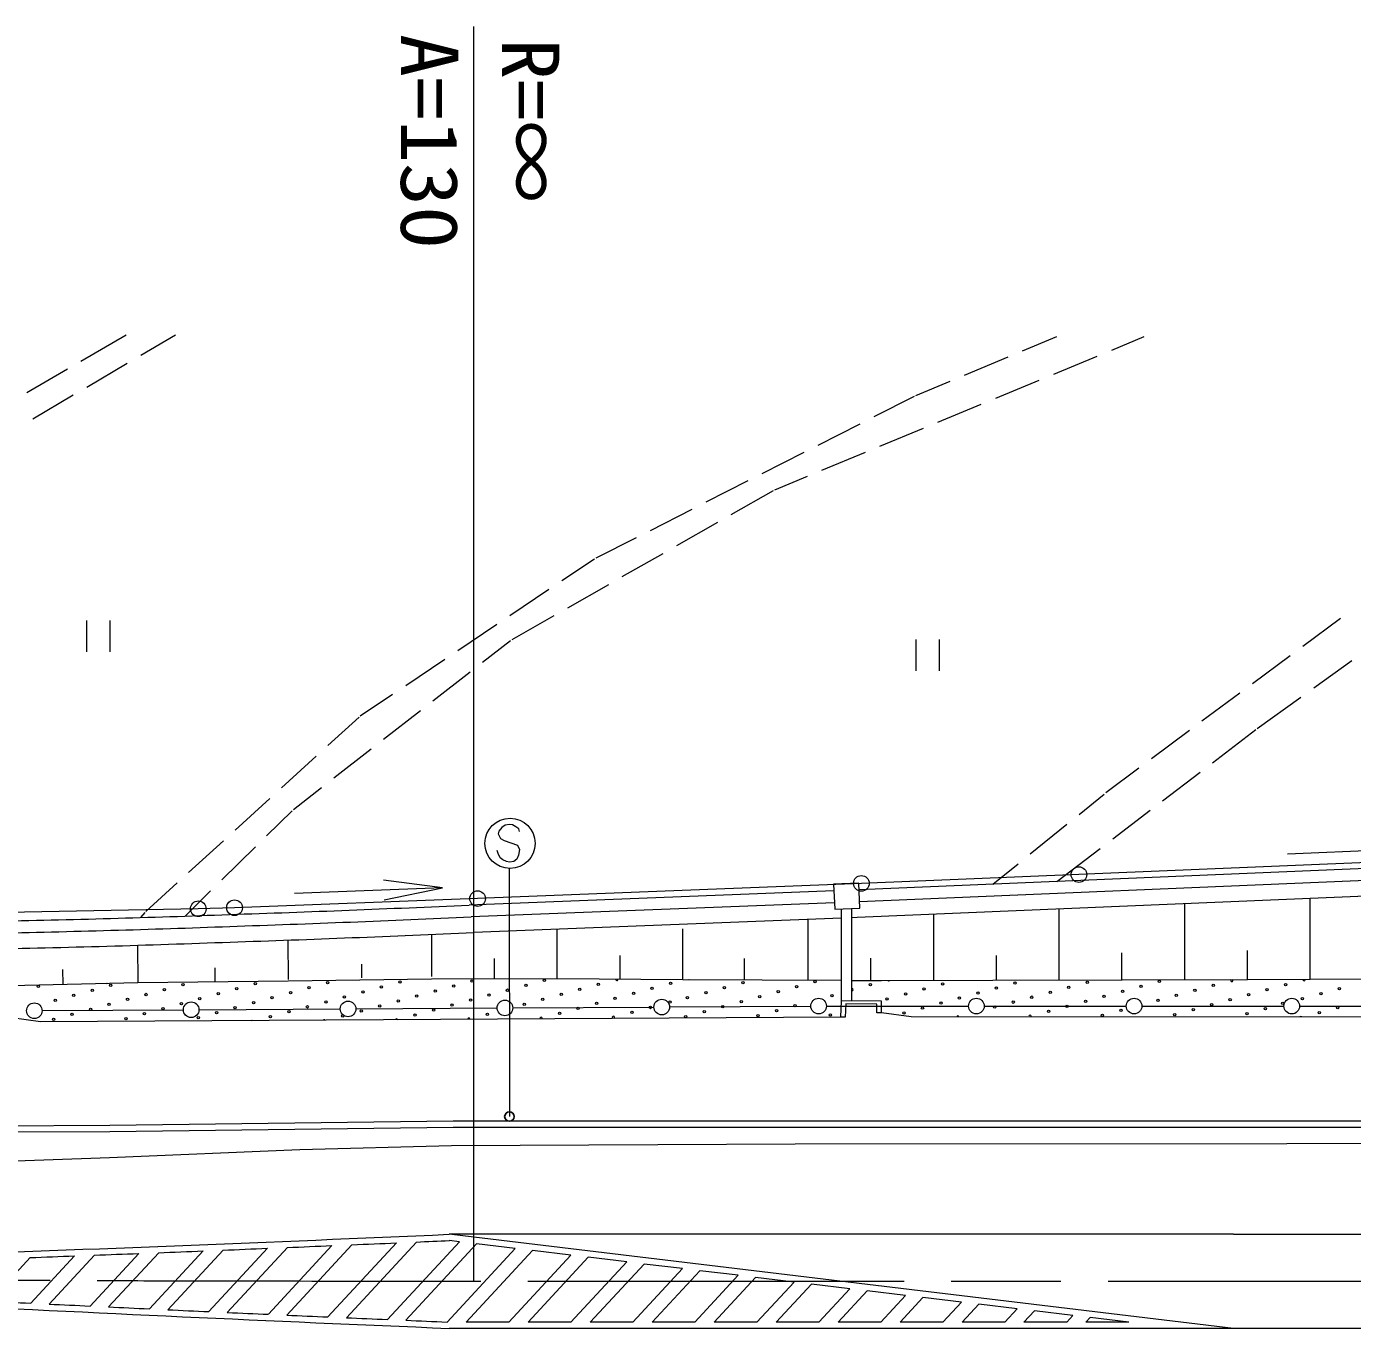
# Model space of a CAD drawing. Units: millimetres, scale not verified. Extents: x 40000 to 680000, y 20000 to 380000.
# Drawn here: x 102320 to 144590, y 288616 to 330118 of the extents above; entities that cross this region are included whole.
import ezdxf
from ezdxf.enums import TextEntityAlignment as Align

# ---------------------------------------------------------------- set-up
doc = ezdxf.new("R2010")
doc.units = ezdxf.units.MM
doc.header["$LTSCALE"] = 1000
doc.linetypes.add('CHAIN', pattern=[18.5, 12, -1.5, 3.5, -1.5])
for name, color, linetype, lineweight in [('M-BGD', 7, 'Continuous', 13), ('M-BMK', 2, 'CHAIN', 13), ('M-BMK-ROW', 30, 'Continuous', 13), ('M-STR-HTXT', 7, 'Continuous', 13), ('M-STR-STRC', 7, 'Continuous', 13)]:
    doc.layers.add(name, color=color, linetype=linetype, lineweight=lineweight)
doc.styles.add('ＭＳ ゴシック', font='')
doc.styles.get('ＭＳ ゴシック').set_extended_font_data('MS Gothic')

msp = doc.modelspace()

# ---------------------------------------------------------------- linework, layer by layer
at = {"layer": 'M-BGD'}
for p, q in [((104054, 319454), (105493, 320292)), ((105964, 319640), (107067, 320288)), ((135155, 320230), (134060, 319770)), ((137941, 320224), (136903, 319794)), ((133599, 319577), (132216, 318996)), ((136442, 319602), (135056, 319027)), ((102325, 318447), (103622, 319202)), ((104240, 318626), (105533, 319387)), ((131755, 318802), (130661, 318343)), ((134594, 318836), (133209, 318261)), ((102516, 317612), (103809, 318373)), ((130614, 318325), (129328, 317671)), ((132747, 318070), (131361, 317495)), ((128882, 317445), (127545, 316765)), ((130899, 317303), (129514, 316729)), ((127099, 316539), (125762, 315859)), ((129052, 316537), (127666, 315962)), ((127205, 315771), (126167, 315341)), ((125316, 315632), (123979, 314953)), ((126123, 315318), (124778, 314552)), ((123533, 314726), (122196, 314046)), ((124344, 314304), (123041, 313561)), ((121750, 313820), (120464, 313166)), ((122606, 313314), (121303, 312571)), ((120422, 313139), (119390, 312447)), ((118975, 312169), (117729, 311333)), ((120869, 312323), (119566, 311580)), ((104231, 311181), (104231, 310181)), ((104981, 310181), (104981, 311181)), ((119131, 311332), (117787, 310566)), ((143005, 310364), (144209, 311257)), ((117314, 311055), (116068, 310219)), ((117749, 310541), (116854, 309844)), ((130674, 310581), (130674, 309581)), ((131424, 309581), (131424, 310581)), ((115653, 309941), (114407, 309105)), ((141398, 309172), (142603, 310066)), ((143354, 309035), (144570, 309912)), ((116459, 309537), (115276, 308615)), ((113992, 308827), (112960, 308135)), ((139792, 307981), (140997, 308874)), ((141554, 307736), (142948, 308742)), ((114881, 308308), (113698, 307386)), ((112920, 308103), (111923, 307196)), ((138185, 306789), (139390, 307683)), ((140128, 306652), (141512, 307709)), ((113303, 307079), (112120, 306157)), ((111554, 306859), (110445, 305849)), ((136723, 305705), (137784, 306492)), ((138538, 305438), (139730, 306349)), ((111725, 305850), (110830, 305153)), ((135874, 305002), (136677, 305652)), ((110075, 305512), (108967, 304502)), ((110792, 305117), (109974, 304315)), ((136948, 304225), (138141, 305135)), ((134320, 303743), (135486, 304687)), ((108597, 304165), (107488, 303155)), ((109617, 303965), (108547, 302914)), ((147233, 303933), (142516, 303735)), ((135167, 302864), (136551, 303921)), ((148800, 303437), (128859, 302600)), ((133128, 302779), (133931, 303429)), ((107119, 302818), (106122, 301910)), ((115585, 302662), (110867, 302477)), ((115585, 302664), (113699, 302903)), ((113724, 302278), (115585, 302664)), ((128851, 302809), (128051, 302778)), ((128051, 302778), (128083, 301979)), ((128882, 302010), (128851, 302809)), ((148799, 303057), (128874, 302220)), ((108190, 302564), (107372, 301761)), ((128059, 302569), (116428, 302112)), ((148799, 302557), (128799, 301717)), ((143241, 299749), (143241, 302323)), ((106089, 301877), (105949, 301715)), ((128073, 302189), (116493, 301735)), ((128083, 301979), (128882, 302010)), ((128302, 301698), (128302, 301987)), ((128632, 301711), (128632, 302000)), ((131241, 299709), (131241, 301820)), ((135241, 299722), (135241, 301988)), ((139241, 299735), (139241, 302155)), ((128302, 301698), (116577, 301238)), ((127241, 299719), (127241, 301656)), ((128302, 299064), (128302, 301698)), ((128798, 301718), (128632, 301711)), ((128632, 299061), (128632, 301711)), ((110646, 300996), (110663, 299742)), ((115240, 299839), (115240, 301179)), ((119240, 299756), (119240, 301342)), ((123240, 299737), (123240, 301351)), ((105858, 300832), (105871, 299640)), ((137241, 299729), (137241, 300585)), ((141241, 299742), (141241, 300668)), ((112995, 300228), (113001, 299792)), ((117240, 299765), (117240, 300405)), ((121240, 299746), (121240, 300502)), ((125207, 299728), (125207, 300409)), ((129241, 299702), (129241, 300419)), ((133241, 299716), (133241, 300502)), ((103468, 300058), (103473, 299589)), ((108322, 300114), (108327, 299692)), ((117821, 298835), (122321, 298862)), ((122821, 298864), (127322, 298891)), ((127822, 298892), (132350, 298892)), ((128288, 299064), (128272, 298540)), ((129577, 299054), (128288, 299064)), ((128435, 298963), (128422, 298535)), ((129427, 298955), (128435, 298963)), ((129426, 298674), (129427, 298955)), ((129576, 298674), (129577, 299054)), ((132850, 298892), (137378, 298892)), ((137878, 298892), (142406, 298891)), ((142906, 298891), (147434, 298891)), ((102767, 298388), (101847, 298515)), ((128272, 298540), (102767, 298388)), ((102819, 298747), (107319, 298773)), ((107819, 298776), (112320, 298803)), ((112820, 298806), (117321, 298832)), ((128422, 298535), (128272, 298540)), ((129576, 298674), (129426, 298674)), ((130521, 298552), (129576, 298674)), ((158263, 298536), (130521, 298552)), ((94027, 295051), (104974, 295094)), ((104974, 295094), (115920, 295234)), ((115920, 295234), (126858, 295238)), ((126858, 295238), (173955, 295224)), ((94026, 294851), (104976, 294894)), ((104976, 294894), (115921, 295034)), ((115921, 295034), (126858, 295038)), ((126858, 295038), (173955, 295024))]:
    msp.add_line(p, q, dxfattribs=at)
for points in [[(100970, 299560), (101816, 299554), (105867, 299640), (110663, 299696), (115234, 299761), (119241, 299768), (123242, 299737), (128302, 299714)], [(128632, 299711), (129579, 299704), (133122, 299715), (137244, 299729), (141249, 299742), (147240, 299767), (153244, 299767), (158306, 299714)]]:
    msp.add_lwpolyline(points, dxfattribs=at)
for centre, radius in [((116526, 299691), 37.5), ((118831, 299718), 37.5), ((127460, 299670), 37.5), ((138438, 299682), 37.5), ((102698, 299525), 37.5), ((104413, 299394), 37.5), ((105003, 299553), 37.5), ((106129, 299262), 37.5), ((106718, 299421), 37.5), ((107307, 299580), 37.5), ((108433, 299290), 37.5), ((109023, 299449), 37.5), ((109612, 299608), 37.5), ((110738, 299318), 37.5), ((111327, 299477), 37.5), ((111917, 299636), 37.5), ((113043, 299345), 37.5), ((113632, 299504), 37.5), ((114221, 299663), 37.5), ((115348, 299373), 37.5), ((115937, 299532), 37.5), ((117063, 299242), 37.5), ((117652, 299400), 37.5), ((118242, 299559), 37.5), ((119368, 299269), 37.5), ((119957, 299428), 37.5), ((120546, 299587), 37.5), ((121672, 299297), 37.5), ((122262, 299456), 37.5), ((122851, 299615), 37.5), ((123977, 299324), 37.5), ((124566, 299483), 37.5), ((125156, 299642), 37.5), ((126282, 299352), 37.5), ((126871, 299511), 37.5), ((129220, 299571), 37.5), ((130346, 299281), 37.5), ((130935, 299440), 37.5), ((131524, 299599), 37.5), ((132650, 299309), 37.5), ((133240, 299468), 37.5), ((133829, 299626), 37.5), ((134955, 299336), 37.5), ((135544, 299495), 37.5), ((136134, 299654), 37.5), ((137260, 299364), 37.5), ((137849, 299523), 37.5), ((139565, 299391), 37.5), ((140154, 299550), 37.5), ((141280, 299260), 37.5), ((141869, 299419), 37.5), ((142459, 299578), 37.5), ((143585, 299288), 37.5), ((144174, 299447), 37.5), ((102569, 298745), 249), ((103235, 299076), 37.5), ((103824, 299235), 37.5), ((104950, 298945), 37.5), ((105539, 299104), 37.5), ((107255, 298972), 37.5), ((107569, 298775), 249), ((107844, 299131), 37.5), ((108970, 298841), 37.5), ((109560, 299000), 37.5), ((110149, 299159), 37.5), ((111275, 298869), 37.5), ((111864, 299027), 37.5), ((112570, 298804), 249), ((112454, 299186), 37.5), ((113580, 298896), 37.5), ((114169, 299055), 37.5), ((114758, 299214), 37.5), ((115884, 298924), 37.5), ((116474, 299083), 37.5), ((117571, 298834), 249), ((118189, 298951), 37.5), ((118778, 299110), 37.5), ((119905, 298820), 37.5), ((120494, 298979), 37.5), ((121083, 299138), 37.5), ((122209, 298848), 37.5), ((122571, 298863), 249), ((122836, 299021), 37.5), ((123388, 299165), 37.5), ((124514, 298875), 37.5), ((125103, 299034), 37.5), ((125693, 299193), 37.5), ((126819, 298903), 37.5), ((127572, 298893), 249), ((127997, 299221), 37.5), ((129756, 299122), 37.5), ((130883, 298832), 37.5), ((131472, 298991), 37.5), ((132061, 299150), 37.5), ((132600, 298892), 249), ((133187, 298859), 37.5), ((133777, 299018), 37.5), ((134366, 299177), 37.5), ((135492, 298887), 37.5), ((136081, 299046), 37.5), ((136671, 299205), 37.5), ((137628, 298892), 249), ((138386, 299074), 37.5), ((138975, 299233), 37.5), ((140101, 298942), 37.5), ((140691, 299101), 37.5), ((142369, 298981), 37.5), ((142656, 298891), 249), ((142995, 299129), 37.5), ((144122, 298839), 37.5), ((103182, 298468), 37.5), ((103772, 298627), 37.5), ((104361, 298786), 37.5), ((105487, 298495), 37.5), ((106076, 298654), 37.5), ((106666, 298813), 37.5), ((107792, 298523), 37.5), ((108381, 298682), 37.5), ((110096, 298551), 37.5), ((110686, 298710), 37.5), ((112401, 298578), 37.5), ((112990, 298737), 37.5), ((114706, 298606), 37.5), ((115295, 298765), 37.5), ((117011, 298633), 37.5), ((119315, 298661), 37.5), ((121620, 298689), 37.5), ((123336, 298557), 37.5), ((123925, 298716), 37.5), ((125640, 298585), 37.5), ((126230, 298744), 37.5), ((127945, 298613), 37.5), ((130293, 298673), 37.5), ((134903, 298728), 37.5), ((136618, 298597), 37.5), ((137207, 298756), 37.5), ((138923, 298624), 37.5), ((139512, 298783), 37.5), ((141228, 298652), 37.5), ((141817, 298811), 37.5), ((143532, 298680), 37.5)]:
    msp.add_circle(centre, radius, dxfattribs=at)
for centre, radius, start, end in [((87618, 938809), 637348, 271.90322, 272.59082), ((93595, 703991), 402465, 271.08478, 272.1631), ((93595, 703991), 402845, 271.08467, 272.16298), ((87618, 938809), 637728, 271.9033, 272.59509), ((87618, 938809), 638228, 271.9034, 272.60063), ((93595, 703991), 403345, 271.0448, 272.16282), ((121136, 299746), 37.5, 178.1626, 1.3098), ((123440, 299774), 37.5, 262.3142, 277.1582), ((129809, 299730), 37.5, 223.7784, 316.5985), ((140743, 299709), 37.5, 124.4229, 55.9539), ((143048, 299737), 37.5, 163.1654, 17.2114), ((104882, 299653), 37.5, 247.3616, 295.0764), ((128630, 299412), 37.5, 272.0772, 87.9214), ((111812, 298419), 37.5, 36.6124, 144.0719), ((114117, 298447), 37.5, 13.1986, 167.4856), ((116421, 298475), 37.5, 351.9136, 188.7706), ((118726, 298502), 37.5, 329.3005, 211.3837), ((121031, 298530), 37.5, 298.1219, 242.5623), ((132009, 298542), 37.5, 14.8036, 165.1287), ((134313, 298569), 37.5, 328.8806, 211.0517), ((142943, 298521), 37.5, 39.8507, 140.0816), ((109507, 298392), 37.5, 74.2216, 106.4627)]:
    msp.add_arc(centre, radius, start, end, dxfattribs=at)
at = {"layer": 'M-BMK'}
msp.add_line((148798, 290118), (116576, 290118), dxfattribs=at)
msp.add_spline([(116576, 290118), (103882, 290138), (91188, 290280), (78500, 290663), (65829, 291409)], degree=3, dxfattribs=at)
at = {"layer": 'M-BMK-ROW'}
msp.add_lwpolyline([(168837, 304496), (148917, 303626), (135870, 303084), (128934, 302805), (116700, 302319), (108951, 302029), (107795, 301994), (92824, 301711), (89942, 303755), (89223, 303792), (69895, 304662), (66876, 304878)], dxfattribs=at)
for centre in [(135870, 303084), (128934, 302805), (107795, 301994), (108951, 302029), (116700, 302319)]:
    msp.add_circle(centre, 250, dxfattribs=at)
at = {"layer": 'M-STR-HTXT'}
msp.add_line((116576, 290118), (116576, 330118), dxfattribs=at)
at = {"layer": 'M-STR-STRC'}
for p, q in [((117373, 304471), (117359, 304381)), ((117359, 304381), (117426, 304234)), ((117477, 304581), (117373, 304471)), ((117582, 304655), (117477, 304581)), ((117715, 304680), (117582, 304655)), ((117808, 304666), (117715, 304680)), ((117923, 304607), (117808, 304666)), ((118010, 304547), (117923, 304607)), ((118037, 304457), (118010, 304547)), ((117426, 304234), (117547, 304174)), ((117547, 304174), (117971, 304019)), ((117971, 304019), (118034, 303881)), ((117355, 303761), (117325, 303849)), ((117421, 303618), (117355, 303761)), ((117503, 303558), (117421, 303618)), ((117619, 303497), (117503, 303558)), ((117950, 303580), (117850, 303504)), ((118008, 303699), (117950, 303580)), ((118034, 303881), (118008, 303699)), ((117715, 303483), (117619, 303497)), ((117711, 303279), (117712, 295372)), ((117850, 303504), (117715, 303483)), ((112054, 291257), (110029, 289068)), ((112692, 291284), (110617, 289041)), ((114111, 291345), (111926, 288984)), ((114750, 291372), (112516, 288958)), ((116118, 291378), (113826, 288901)), ((116670, 291312), (114416, 288876)), ((116118, 291378), (115790, 291418)), ((116580, 291524), (115793, 291618)), ((116580, 291618), (115793, 291618)), ((140800, 291618), (116580, 291618)), ((140800, 288618), (116580, 291524)), ((117896, 291165), (116670, 291312)), ((148801, 291617), (140801, 291617)), ((102438, 290876), (101150, 289485)), ((103849, 290929), (102454, 289421)), ((104484, 290953), (103040, 289393)), ((105897, 291007), (104345, 289330)), ((106533, 291032), (104932, 289302)), ((107947, 291088), (106238, 289241)), ((108584, 291114), (106826, 289213)), ((110000, 291171), (108132, 289153)), ((110637, 291198), (108721, 289127)), ((117896, 291165), (115727, 288821)), ((118448, 291099), (116337, 288818)), ((119674, 290952), (117700, 288818)), ((120226, 290885), (118313, 288818)), ((119674, 290952), (118448, 291099)), ((121454, 290738), (120226, 290885)), ((121454, 290738), (119677, 288817)), ((122005, 290671), (120290, 288817)), ((123232, 290524), (121652, 288817)), ((123232, 290524), (122005, 290671)), ((123783, 290458), (122265, 288817)), ((125010, 290311), (123783, 290458)), ((125010, 290311), (123628, 288817)), ((125561, 290244), (124241, 288817)), ((126788, 290097), (125561, 290244)), ((126788, 290097), (125603, 288817)), ((127340, 290031), (126216, 288817)), ((128566, 289884), (127340, 290031)), ((128566, 289884), (127579, 288817)), ((129118, 289818), (128192, 288817)), ((130344, 289671), (129118, 289818)), ((130344, 289671), (129554, 288817)), ((130896, 289604), (130167, 288817)), ((132122, 289457), (130896, 289604)), ((132122, 289457), (131530, 288817)), ((132674, 289391), (132143, 288817)), ((133900, 289244), (132674, 289391)), ((133900, 289244), (133505, 288817)), ((134452, 289178), (134118, 288817)), ((135678, 289030), (134452, 289178)), ((117700, 288818), (116337, 288818)), ((119675, 288818), (118313, 288818)), ((121652, 288817), (120288, 288818)), ((123628, 288817), (122265, 288817)), ((125603, 288817), (124241, 288817)), ((126801, 288817), (126216, 288817)), ((127579, 288817), (126801, 288817)), ((129554, 288817), (128192, 288817)), ((131530, 288817), (130167, 288817)), ((133505, 288817), (132143, 288817)), ((135481, 288817), (134118, 288817)), ((135678, 289030), (135481, 288817)), ((136230, 288964), (136094, 288817)), ((137456, 288817), (136094, 288817)), ((137456, 288817), (136230, 288964)), ((116580, 288618), (115792, 288618)), ((126800, 288618), (116580, 288618)), ((140801, 288617), (126801, 288617)), ((168801, 288616), (140801, 288617))]:
    msp.add_line(p, q, dxfattribs=at)
msp.add_lwpolyline([(66056, 294329), (66485, 294290), (74562, 293777), (83047, 293530), (87943, 293550), (94190, 293686), (104970, 294066), (111031, 294316), (115868, 294448), (126820, 294507), (173853, 294536)], dxfattribs=at)
msp.add_circle((117735, 304079), 800, dxfattribs=at)
at = {"layer": 'M-STR-STRC', "lineweight": 25}
msp.add_circle((117712, 295372), 150, dxfattribs=at)
at = {"layer": 'M-STR-STRC'}
for centre, radius, start, end in [((31859, 2195461), 1905692, 272.01326, 272.52431), ((31859, 2195461), 1905892, 272.36893, 272.41157), ((31859, 2195461), 1905892, 272.43077, 272.47345), ((31859, 2195461), 1905892, 272.49267, 272.52432), ((31859, 2195461), 1905892, 272.12224, 272.16469), ((31859, 2195461), 1905892, 272.18381, 272.22631), ((31859, 2195461), 1905892, 272.24545, 272.288), ((31859, 2195461), 1905892, 272.30715, 272.34975), ((197483, 2244150), 1957237, 267.10974, 267.6079), ((197483, 2244150), 1957037, 267.17853, 267.21674), ((197483, 2244150), 1957037, 267.23394, 267.27217), ((197483, 2244150), 1957037, 267.28939, 267.32765), ((197483, 2244150), 1957037, 267.34488, 267.38318), ((197483, 2244150), 1957037, 267.40042, 267.43875), ((197483, 2244150), 1957037, 267.45601, 267.49437), ((197483, 2244150), 1957037, 267.51164, 267.55003), ((197483, 2244150), 1957037, 267.56731, 267.60574)]:
    msp.add_arc(centre, radius, start, end, dxfattribs=at)

# ---------------------------------------------------------------- texts
at = {"layer": 'M-STR-HTXT', "style": 'ＭＳ ゴシック', "width": 1.1}
msp.add_text('A=130', height=1833, rotation=269.999, dxfattribs=at).set_placement((116090, 329881), align=Align.TOP_LEFT)
at = {"layer": 'M-STR-HTXT', "style": 'ＭＳ ゴシック', "width": 1.05}
msp.add_text('R=∞', height=1833, rotation=269.999, dxfattribs=at).set_placement((116923, 329738), align=Align.BOTTOM_LEFT)

doc.saveas('drawing.dxf')
